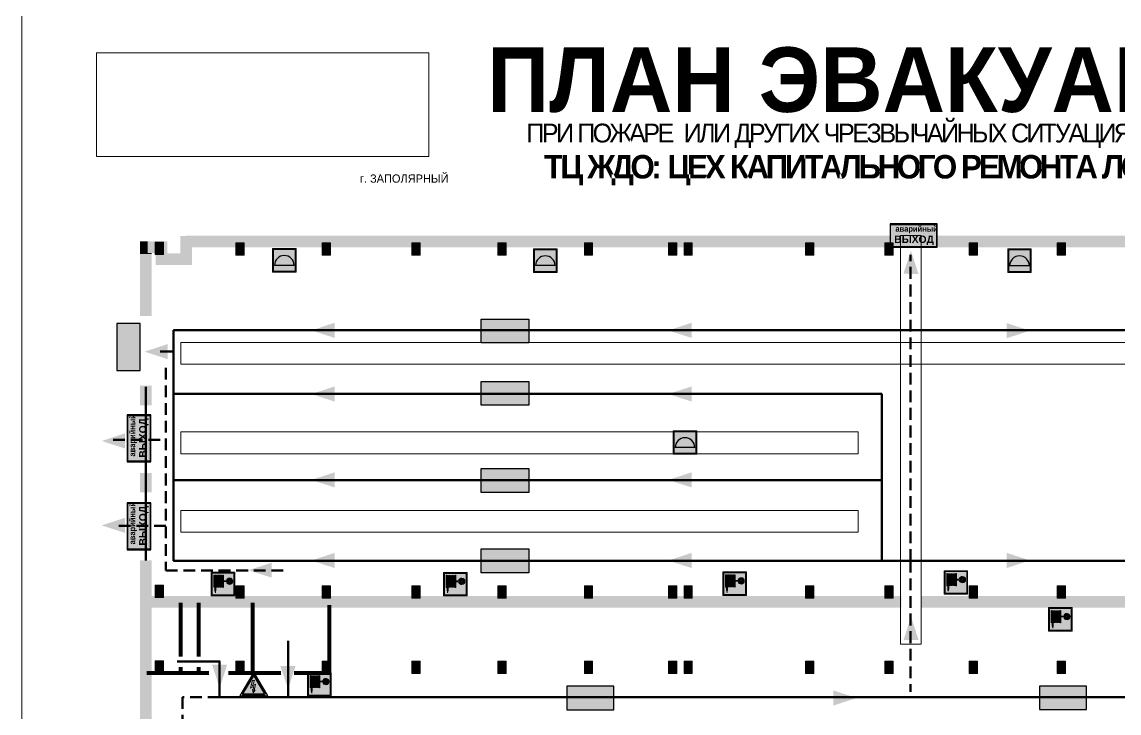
# Model space of a CAD drawing. Header units: millimetres. Extents: x 13114 to 67229, y 22859 to 38520.
# Drawn here: x 29816.3 to 30189.8, y 34917.4 to 35152.6 of the extents above; entities that cross this region are included whole.
import ezdxf

# ---------------------------------------------------------------- set-up
doc = ezdxf.new("R2010")
doc.units = ezdxf.units.MM
doc.linetypes.add('{ Wide Dash }', pattern=[12, 4, -2, 4, -2])
doc.layers.add('План_Штампы', color=7, linetype='Continuous')
doc.styles.add('обычный', font='arial.ttf')
picture_1 = doc.add_image_def('image1.jpg', size_in_pixel=(337, 105))

# ---------------------------------------------------------------- blocks, each defined once
blk = doc.blocks.new('A$C41C009D9')
at = {"true_color": 0xffffff}
blk.add_hatch(color=7, dxfattribs=at).paths.add_polyline_path([(0, 8), (-16, 8), (-16, 0), (0, 0)])
h = blk.add_hatch(color=126)
h.dxf.hatch_style = 1
h.paths.add_polyline_path([(-15.8, 7.8), (-15.8, 0.2), (-0.2, 0.2), (-0.2, 7.8)])
at = {"color": 126}
for points in [[(-16, 0), (0, 0), (0, 8), (-16, 8)], [(-16, 0), (0, 0), (0, 8), (-16, 8)], [(-15.8, 7.8), (-0.2, 7.8), (-0.2, 0.2), (-15.8, 0.2)]]:
    blk.add_lwpolyline(points, close=True, dxfattribs=at)
at = {"color": 7, "true_color": 0xffffff, "insert": (-15.8, 7.3), "char_height": 2.5, "width": 15.5999, "attachment_point": 1, "style": 'обычный'}
blk.add_mtext('\\pi1.6133;{\\fArial|b1|i0|c204|p34;\\H0.8x;\\W0.8;аварийный\\H1.25x;\\W1;\\P\\pi1.2327;ВЫХОД}', dxfattribs=at)
blk = doc.blocks.new('A$C32E8229D')
at = {"true_color": 0xffffff}
blk.add_hatch(color=7, dxfattribs=at).paths.add_polyline_path([(0, 0), (0, -8), (16, -8), (16, 0)])
h = blk.add_hatch(color=126)
h.paths.add_polyline_path([(0.2, -0.2), (15.8, -0.2), (15.8, -7.8), (0.2, -7.8)])
h.paths.add_polyline_path([(13.49, -2.05), (12.08, -2.05), (11.37, -2.63, 0.162397), (11.29, -2.84), (11.29, -3.63), (10.35, -3.63), (10.35, -4.05), (11.68, -4.05), (11.68, -3.48), (12.26, -4.28), (11.29, -5.1), (11.29, -6.78), (11.85, -6.78), (11.85, -5.44), (12.8, -4.64), (12.8, -5.94), (14.46, -5.94), (14.46, -5.39), (13.45, -5.39), (13.45, -3.97), (12.46, -2.59), (13.15, -2.59), (13.69, -3.34), (14.18, -3)], flags=16)
h.paths.add_polyline_path([(10.74, -1.82, 1), (11.8, -1.82, 1)], flags=16)
h.paths.add_polyline_path([(9.39, -3.59), (5.99, -3.59), (6.56, -3.03), (5.91, -3.03), (5.1, -3.83), (5.91, -4.64), (6.56, -4.64), (5.99, -4.09), (9.39, -4.09)], flags=16)
h.paths.add_polyline_path([(4.29, -1.08), (1.72, -1.08), (1.72, -6.6), (4.29, -6.6)], flags=16)
at = {"color": 126}
blk.add_lwpolyline([(16, -8), (0, -8), (0, 0), (16, 0)], close=True, dxfattribs=at)
blk = doc.blocks.new('A$C7B4425F7')
at = {"true_color": 0xffffff}
blk.add_hatch(color=7, dxfattribs=at).paths.add_polyline_path([(0, 0), (-16, 0), (-16, -8), (0, -8)])
h = blk.add_hatch(color=126)
h.paths.add_polyline_path([(-0.2, -0.2), (-15.8, -0.2), (-15.8, -7.8), (-0.2, -7.8)])
h.paths.add_polyline_path([(-11.76, -2.03), (-11.76, -3.66), (-11.17, -3.66, -0.568275), (-11.17, -6.18), (-12.58, -6.18), (-12.58, -2.03)], flags=16)
h.paths.add_polyline_path([(-13.33, -4.12, -0.495768), (-13.59, -6.18), (-15.03, -6.18), (-15.03, -2.03), (-13.59, -2.03, -0.487973)], flags=16)
h.paths.add_polyline_path([(-10.25, -2.03), (-9.48, -2.03), (-9.48, -6.18), (-10.25, -6.18)], flags=16)
h.paths.add_polyline_path([(-13.84, -3.69), (-14.24, -3.69), (-14.24, -3.03), (-13.9, -3.03, -0.692621)], flags=0)
h.paths.add_polyline_path([(-9.15, -2.03), (-8.4, -2.03), (-8.04, -3.07), (-7.68, -2.03), (-6.93, -2.03), (-7.64, -4.1), (-6.93, -6.18), (-7.68, -6.18), (-8.04, -5.14), (-8.4, -6.18), (-9.15, -6.18), (-8.44, -4.1)], flags=16)
h.paths.add_polyline_path([(-11.76, -4.46), (-11.42, -4.46, -0.692621), (-11.36, -5.12), (-11.76, -5.12)], flags=0)
h.paths.add_polyline_path([(-13.9, -5.2), (-14.24, -5.2), (-14.24, -4.55), (-13.84, -4.55, -0.708038)], flags=0)
edge = h.paths.add_edge_path(flags=16)
edge.add_ellipse((-5.51, -4.08), major_axis=(0, 2.05), ratio=0.586184, start_angle=0, end_angle=360)
edge = h.paths.add_edge_path(flags=0)
edge.add_ellipse((-5.51, -4.08), major_axis=(0, 1.14), ratio=0.454828, start_angle=0, end_angle=360)
h.paths.add_polyline_path([(-4.13, -4.96, 0.377264), (-3.48, -4.52, 0.0555), (-3.16, -2.03), (-1.66, -2.03), (-1.66, -4.96), (-0.96, -4.96), (-0.96, -7.01), (-1.75, -7.01), (-1.75, -6.18), (-3.3, -6.18), (-3.3, -7.02), (-4.13, -7.02)], flags=16)
h.paths.add_polyline_path([(-2.73, -2.91), (-2.28, -2.91), (-2.28, -4.96), (-3.05, -4.96, 0.079136)], flags=0)
at = {"color": 126}
blk.add_lwpolyline([(-16, -8), (0, -8), (0, 0), (-16, 0)], close=True, dxfattribs=at)
blk = doc.blocks.new('A$C3E6D3DDE')
at = {"lineweight": 5}
h = blk.add_hatch(color=40, dxfattribs=at)
h.paths.add_polyline_path([(24.1, 1.45), (16.46, -11.35), (31.74, -11.35)])
h.paths.add_polyline_path([(24.09, -0.46), (30.03, -10.41), (18.14, -10.41)], flags=16)
h.paths.add_polyline_path([(24.54, -3.08), (23.41, -6.02), (25.13, -5.01), (24.33, -8.5), (24.82, -8.27), (23.79, -9.86), (23.4, -8.04), (23.8, -8.43), (24.04, -6.29), (22.39, -7.25), (23.44, -3.08)], flags=0)
h = blk.add_hatch(color=256, dxfattribs=at)
h.paths.add_polyline_path([(24.37, 0.03, 0.567511), (23.82, 0.03), (17.59, -10.4, 0.582454), (17.86, -10.88), (30.32, -10.88, 0.582149), (30.6, -10.4)])
h.paths.add_polyline_path([(24.09, -0.46), (18.14, -10.41), (30.03, -10.41)], flags=16)
h.paths.add_polyline_path([(24.54, -3.08), (23.41, -6.02), (25.13, -5.01), (24.33, -8.5), (24.82, -8.27), (23.79, -9.86), (23.4, -8.04), (23.8, -8.43), (24.04, -6.29), (22.39, -7.25), (23.44, -3.08)], flags=0)
h = blk.add_hatch(color=40, dxfattribs=at)
h.paths.add_polyline_path([(24.09, -0.46), (18.14, -10.41), (30.03, -10.41)])
h.paths.add_polyline_path([(24.82, -8.27), (23.79, -9.86), (23.4, -8.04), (23.8, -8.43), (24.04, -6.29), (22.39, -7.25), (23.44, -3.08), (24.54, -3.08), (23.41, -6.02), (25.13, -5.01), (24.33, -8.5)], flags=16)
at = {"color": 40, "lineweight": 5}
for p, q in [((16.46, -11.35), (24.1, 1.45)), ((24.1, 1.45), (31.74, -11.35))]:
    blk.add_line(p, q, dxfattribs=at)
at = {"lineweight": 5}
for p, q in [((17.59, -10.4), (23.82, 0.03)), ((24.37, 0.03), (30.6, -10.4)), ((18.14, -10.41), (24.09, -0.46)), ((23.44, -3.08), (22.39, -7.25)), ((23.41, -6.02), (24.54, -3.08)), ((25.13, -5.01), (23.41, -6.02)), ((24.54, -3.08), (23.44, -3.08)), ((24.09, -0.46), (30.03, -10.41)), ((24.33, -8.5), (25.13, -5.01)), ((17.86, -10.88), (30.32, -10.88)), ((18.14, -10.41), (30.03, -10.41)), ((22.39, -7.25), (24.04, -6.29)), ((23.8, -8.43), (23.4, -8.04)), ((23.4, -8.04), (23.79, -9.86)), ((23.79, -9.86), (24.82, -8.27)), ((24.04, -6.29), (23.8, -8.43)), ((24.82, -8.27), (24.33, -8.5))]:
    blk.add_line(p, q, dxfattribs=at)
at = {"color": 50, "lineweight": 5}
blk.add_line((31.74, -11.35), (16.46, -11.35), dxfattribs=at)
blk = doc.blocks.new('A$C37112FD5')
at = {"true_color": 0xf5f5ff}
h = blk.add_hatch(color=7, dxfattribs=at)
h.dxf.hatch_style = 1
h.paths.add_polyline_path([(12.8, -7.4), (0, -7.4), (0, -20.2), (12.8, -20.2)])
h.paths.add_polyline_path([(12.29, -7.91), (12.29, -19.69), (0.51, -19.69), (0.51, -7.91)], flags=16)
h.paths.add_polyline_path([(4.98, -9.04, -0.42597), (5.17, -9.22), (5.17, -12.25), (5.17, -15.29, -0.432244), (4.98, -15.47), (4.83, -15.47, -0.42597), (4.64, -15.29), (4.64, -12.25), (4.64, -9.22, -0.432244), (4.83, -9.04)], flags=0)
h.paths.add_polyline_path([(4.28, -9.22), (4.28, -12.25), (4.28, -15.29, -0.432244), (4.09, -15.47), (3.94, -15.47, -0.42597), (3.75, -15.29), (3.75, -12.25), (3.75, -9.22, -0.432244), (3.94, -9.04), (4.09, -9.04, -0.42597)], flags=0)
h.paths.add_polyline_path([(5.72, -9.04), (5.87, -9.04, -0.42597), (6.06, -9.22), (6.06, -12.25), (6.06, -15.29, -0.432244), (5.87, -15.47), (5.72, -15.47, -0.42597), (5.53, -15.29), (5.53, -12.25), (5.53, -9.22, -0.432244)], flags=0)
h.paths.add_polyline_path([(6.42, -8.9), (6.5, -8.9, -0.42597), (6.69, -9.08), (6.69, -12.03), (8.21, -12.03, -15.824349), (8.21, -12.47), (6.69, -12.47), (6.69, -15.42, -0.432244), (6.5, -15.6), (6.42, -15.6)], flags=0)
h.paths.add_polyline_path([(3.39, -9.22), (3.39, -12.25), (3.39, -15.29, -0.432244), (3.2, -15.47), (3.05, -15.47, -0.42597), (2.85, -15.29), (2.85, -12.25), (2.85, -9.22, -0.432244), (3.05, -9.04), (3.2, -9.04, -0.42597)], flags=0)
h.paths.add_polyline_path([(2.5, -9.22), (2.5, -16.71), (1.96, -16.71), (1.96, -9.22, -0.432244), (2.15, -9.04), (2.31, -9.04, -0.42597)], flags=0)
h.paths.add_polyline_path([(1.61, -8.9), (1.61, -15.6), (1.57, -15.6, -0.42597), (1.37, -15.42), (1.37, -12.03), (1.37, -9.09, -0.432244), (1.57, -8.9)], flags=0)
h.paths.add_polyline_path([(9.76, -10.81), (9.76, -12.03), (8.49, -12.03, -0.336371)], flags=0)
h.paths.add_polyline_path([(8.49, -12.47), (9.76, -12.47), (9.76, -13.7, -0.336371)], flags=0)
h.paths.add_polyline_path([(10.11, -10.81, -0.336371), (11.38, -12.03), (10.11, -12.03)], flags=0)
h.paths.add_polyline_path([(10.11, -12.47), (11.38, -12.47, -0.336371), (10.11, -13.7)], flags=0)
h.paths.add_polyline_path([(2.5, -16.84), (2.5, -17.05), (1.97, -17.05), (1.97, -16.84)], flags=0)
h.paths.add_polyline_path([(2.5, -17.24, -0.033778), (2.24, -18.6, -0.033778), (1.97, -17.24)], flags=0)
h = blk.add_hatch(color=242)
h.dxf.hatch_style = 1
h.paths.add_polyline_path([(12.29, -7.91), (0.51, -7.91), (0.51, -19.69), (12.29, -19.69)])
h.paths.add_polyline_path([(6.42, -15.6), (6.42, -8.9), (6.5, -8.9, -0.42597), (6.69, -9.08), (6.69, -12.03), (8.21, -12.03, -15.824349), (8.21, -12.47), (6.69, -12.47), (6.69, -15.42, -0.432244), (6.5, -15.6)], flags=16)
h.paths.add_polyline_path([(5.87, -15.47), (5.72, -15.47, -0.42597), (5.53, -15.29), (5.53, -12.25), (5.53, -9.22, -0.432244), (5.72, -9.04), (5.87, -9.04, -0.42597), (6.06, -9.22), (6.06, -12.25), (6.06, -15.29, -0.432244)], flags=16)
h.paths.add_polyline_path([(4.98, -15.47), (4.83, -15.47, -0.42597), (4.64, -15.29), (4.64, -12.25), (4.64, -9.22, -0.432244), (4.83, -9.04), (4.98, -9.04, -0.42597), (5.17, -9.22), (5.17, -12.25), (5.17, -15.29, -0.432244)], flags=16)
h.paths.add_polyline_path([(4.09, -15.47), (3.94, -15.47, -0.42597), (3.75, -15.29), (3.75, -12.25), (3.75, -9.22, -0.432244), (3.94, -9.04), (4.09, -9.04, -0.42597), (4.28, -9.22), (4.28, -12.25), (4.28, -15.29, -0.432244)], flags=16)
h.paths.add_polyline_path([(3.2, -15.47), (3.05, -15.47, -0.42597), (2.85, -15.29), (2.85, -12.25), (2.85, -9.22, -0.432244), (3.05, -9.04), (3.2, -9.04, -0.42597), (3.39, -9.22), (3.39, -12.25), (3.39, -15.29, -0.432244)], flags=16)
h.paths.add_polyline_path([(2.5, -17.05), (1.97, -17.05), (1.97, -16.84), (2.5, -16.84)], flags=16)
h.paths.add_polyline_path([(2.5, -17.24, -0.033778), (2.24, -18.6, -0.033778), (1.97, -17.24)], flags=16)
h.paths.add_polyline_path([(2.5, -16.71), (1.96, -16.71), (1.96, -9.22, -0.432244), (2.15, -9.04), (2.31, -9.04, -0.42597), (2.5, -9.22)], flags=16)
h.paths.add_polyline_path([(1.61, -15.6), (1.57, -15.6, -0.42597), (1.37, -15.42), (1.37, -12.03), (1.37, -9.09, -0.432244), (1.57, -8.9), (1.61, -8.9)], flags=16)
h.paths.add_polyline_path([(8.49, -12.47), (9.76, -12.47), (9.76, -13.7, -0.336371)], flags=0)
h.paths.add_polyline_path([(10.11, -13.7), (10.11, -12.47), (11.38, -12.47, -0.336371)], flags=0)
h.paths.add_polyline_path([(8.49, -12.03, -0.336371), (9.76, -10.81), (9.76, -12.03)], flags=0)
h.paths.add_polyline_path([(10.11, -12.03), (10.11, -10.81, -0.336371), (11.38, -12.03)], flags=0)
h = blk.add_hatch(color=7, dxfattribs=at)
h.dxf.hatch_style = 1
h.paths.add_polyline_path([(1.61, -8.9), (1.57, -8.9, 0.432244), (1.37, -9.09), (1.37, -12.03), (1.37, -15.42, 0.42597), (1.57, -15.6), (1.61, -15.6)])
h.paths.add_polyline_path([(2.5, -9.22, 0.42597), (2.31, -9.04), (2.15, -9.04, 0.432244), (1.96, -9.22), (1.96, -16.71), (2.5, -16.71)])
h.paths.add_polyline_path([(2.5, -16.84), (1.97, -16.84), (1.97, -17.05), (2.5, -17.05)])
h.paths.add_polyline_path([(2.5, -17.24), (1.97, -17.24, 0.033778), (2.24, -18.6, 0.033778)])
h.paths.add_polyline_path([(3.39, -12.25), (3.39, -9.22, 0.42597), (3.2, -9.04), (3.05, -9.04, 0.432244), (2.85, -9.22), (2.85, -12.25), (2.85, -15.29, 0.42597), (3.05, -15.47), (3.2, -15.47, 0.432244), (3.39, -15.29)])
h.paths.add_polyline_path([(4.28, -12.25), (4.28, -9.22, 0.42597), (4.09, -9.04), (3.94, -9.04, 0.432244), (3.75, -9.22), (3.75, -12.25), (3.75, -15.29, 0.42597), (3.94, -15.47), (4.09, -15.47, 0.432244), (4.28, -15.29)])
h.paths.add_polyline_path([(5.17, -12.25), (5.17, -9.22, 0.42597), (4.98, -9.04), (4.83, -9.04, 0.432244), (4.64, -9.22), (4.64, -12.25), (4.64, -15.29, 0.42597), (4.83, -15.47), (4.98, -15.47, 0.432244), (5.17, -15.29)])
h.paths.add_polyline_path([(6.06, -12.25), (6.06, -9.22, 0.42597), (5.87, -9.04), (5.72, -9.04, 0.432244), (5.53, -9.22), (5.53, -12.25), (5.53, -15.29, 0.42597), (5.72, -15.47), (5.87, -15.47, 0.432244), (6.06, -15.29)])
h.paths.add_polyline_path([(6.69, -12.47), (8.21, -12.47, 15.824349), (8.21, -12.03), (6.69, -12.03), (6.69, -9.08, 0.42597), (6.5, -8.9), (6.42, -8.9), (6.42, -15.6), (6.5, -15.6, 0.432244), (6.69, -15.42)])
h.paths.add_polyline_path([(8.49, -12.47), (9.76, -12.47), (9.76, -13.7, -0.336371)], flags=16)
h.paths.add_polyline_path([(8.49, -12.03, -0.336371), (9.76, -10.81), (9.76, -12.03)], flags=16)
h.paths.add_polyline_path([(10.11, -12.47), (11.38, -12.47, -0.336371), (10.11, -13.7)], flags=16)
h.paths.add_polyline_path([(10.11, -12.03), (10.11, -10.81, -0.336371), (11.38, -12.03)], flags=16)
h = blk.add_hatch(color=242)
h.dxf.hatch_style = 1
h.paths.add_polyline_path([(9.76, -10.81, 0.336371), (8.49, -12.03), (9.76, -12.03)])
h.paths.add_polyline_path([(10.11, -10.81), (10.11, -12.03), (11.38, -12.03, 0.336371)])
h.paths.add_polyline_path([(11.38, -12.47), (10.11, -12.47), (10.11, -13.7, 0.336371)])
h.paths.add_polyline_path([(9.76, -12.47), (8.49, -12.47, 0.336371), (9.76, -13.7)])
at = {"color": 242, "lineweight": 5}
for p, q in [((0, -20.2), (0, -7.4)), ((0, -7.4), (12.8, -7.4)), ((1.37, -12.03), (1.37, -9.08)), ((1.57, -8.9), (1.61, -8.9)), ((1.61, -8.9), (1.61, -15.6)), ((1.96, -16.71), (1.96, -9.22)), ((2.15, -9.04), (2.31, -9.04)), ((2.5, -16.71), (2.5, -9.22)), ((2.85, -12.25), (2.85, -9.22)), ((3.05, -9.04), (3.2, -9.04)), ((3.39, -12.25), (3.39, -9.22)), ((3.75, -12.25), (3.75, -9.22)), ((3.94, -9.04), (4.09, -9.04)), ((4.28, -12.25), (4.28, -9.22)), ((4.64, -12.25), (4.64, -9.22)), ((4.83, -9.04), (4.98, -9.04)), ((5.17, -12.25), (5.17, -9.22)), ((5.53, -12.25), (5.53, -9.22)), ((5.72, -9.04), (5.87, -9.04)), ((6.06, -12.25), (6.06, -9.22)), ((6.42, -8.9), (6.42, -15.6)), ((6.5, -8.9), (6.42, -8.9)), ((6.69, -12.03), (6.69, -9.08)), ((9.76, -10.81), (9.76, -12.03)), ((10.11, -10.81), (10.11, -12.03)), ((12.8, -20.2), (12.8, -7.4)), ((1.37, -12.03), (1.37, -15.42)), ((1.57, -15.6), (1.61, -15.6)), ((1.96, -16.71), (2.5, -16.71)), ((1.97, -16.84), (2.5, -16.84)), ((1.97, -17.05), (1.97, -16.84)), ((2.5, -17.05), (1.97, -17.05)), ((1.97, -17.24), (2.5, -17.24)), ((2.5, -16.84), (2.5, -17.05)), ((2.85, -12.25), (2.85, -15.29)), ((3.05, -15.47), (3.2, -15.47)), ((3.39, -12.25), (3.39, -15.29)), ((3.75, -12.25), (3.75, -15.29)), ((3.94, -15.47), (4.09, -15.47)), ((4.28, -12.25), (4.28, -15.29)), ((4.64, -12.25), (4.64, -15.29)), ((4.83, -15.47), (4.98, -15.47)), ((5.17, -12.25), (5.17, -15.29)), ((5.53, -12.25), (5.53, -15.29)), ((5.72, -15.47), (5.87, -15.47)), ((6.06, -12.25), (6.06, -15.29)), ((6.42, -15.6), (6.5, -15.6)), ((8.21, -12.03), (6.69, -12.03)), ((8.21, -12.47), (6.69, -12.47)), ((6.69, -12.47), (6.69, -15.42)), ((9.76, -12.03), (8.49, -12.03)), ((9.76, -12.47), (8.49, -12.47)), ((9.76, -12.47), (9.76, -13.7)), ((11.38, -12.03), (10.11, -12.03)), ((11.38, -12.47), (10.11, -12.47)), ((10.11, -12.47), (10.11, -13.7)), ((0, -20.2), (12.8, -20.2))]:
    blk.add_line(p, q, dxfattribs=at)
blk.add_lwpolyline([(0.51, -7.91), (12.29, -7.91), (12.29, -19.69), (0.51, -19.69)], close=True, dxfattribs=at)
for centre, radius, start, end in [((1.56, -9.09), 0.182, 87.10267, 180.60715), ((2.15, -9.22), 0.182, 87.10267, 180.60715), ((2.32, -9.22), 0.182, 359.39285, 92.89733), ((3.04, -9.22), 0.182, 87.10267, 180.60715), ((3.21, -9.22), 0.182, 359.39285, 92.89733), ((3.93, -9.22), 0.182, 87.10267, 180.60715), ((4.1, -9.22), 0.182, 359.39285, 92.89733), ((4.82, -9.22), 0.182, 87.10267, 180.60715), ((4.99, -9.22), 0.182, 359.39285, 92.89733), ((5.71, -9.22), 0.182, 87.10267, 180.60715), ((5.88, -9.22), 0.182, 359.39285, 92.89733), ((6.51, -9.09), 0.182, 359.39285, 92.89733), ((9.93, -12.25), 1.74, 187.23185, 172.76815), ((9.93, -12.25), 1.46, 96.99266, 171.35851), ((9.93, -12.25), 1.46, 8.64149, 83.00734), ((1.56, -15.42), 0.182, 179.39285, 272.89733), ((12.17, -15.98), 10.27, 187.04098, 194.7793), ((-7.7, -15.98), 10.27, 345.2207, 352.95902), ((3.04, -15.29), 0.182, 179.39285, 272.89733), ((3.21, -15.29), 0.182, 267.10267, 0.60715), ((3.93, -15.29), 0.182, 179.39285, 272.89733), ((4.1, -15.29), 0.182, 267.10267, 0.60715), ((4.82, -15.29), 0.182, 179.39285, 272.89733), ((4.99, -15.29), 0.182, 267.10267, 0.60715), ((5.71, -15.29), 0.182, 179.39285, 272.89733), ((5.88, -15.29), 0.182, 267.10267, 0.60715), ((6.51, -15.42), 0.182, 267.10267, 0.60715), ((9.93, -12.25), 1.46, 188.64149, 263.00734), ((9.93, -12.25), 1.46, 276.99266, 351.35851)]:
    blk.add_arc(centre, radius, start, end, dxfattribs=at)
blk = doc.blocks.new('A$C1E1F2D43')
at = {"true_color": 0xffffff}
blk.add_hatch(color=7, dxfattribs=at).paths.add_polyline_path([(8, 0), (0, 0), (0, -8), (8, -8)])
h = blk.add_hatch(color=242)
h.paths.add_polyline_path([(0.32, -0.32), (0.32, -7.68), (7.68, -7.68), (7.68, -0.32)])
h.paths.add_polyline_path([(7.35, -5.71), (0.65, -5.71, -1)], flags=16)
at = {"color": 242, "lineweight": 5}
for p, q in [((0, 0), (8, 0)), ((0, -8), (0, 0)), ((0, 0), (8, 0)), ((8, -8), (8, 0)), ((0, -8), (8, -8))]:
    blk.add_line(p, q, dxfattribs=at)
at = {"color": 242}
blk.add_line((7.35, -5.71), (0.65, -5.71), dxfattribs=at)
at = {"color": 242, "lineweight": 5}
blk.add_lwpolyline([(0.32, -0.32), (7.68, -0.32), (7.68, -7.68), (0.32, -7.68)], close=True, dxfattribs=at)
at = {"color": 242}
blk.add_arc((4, -5.71), 3.35, 0, 180, dxfattribs=at)

msp = doc.modelspace()

# ---------------------------------------------------------------- hatches: boundary and pattern name
at = {"lineweight": 0}
h = msp.add_hatch(color=256, dxfattribs=at)
h.dxf.hatch_style = 1
h.paths.add_polyline_path([(29861.66, 35077.68), (29861.66, 35073.51), (29864.49, 35073.51), (29864.49, 35077.68)])
h = msp.add_hatch(color=256, dxfattribs=at)
h.dxf.hatch_style = 1
h.paths.add_polyline_path([(29889.12, 35077.48), (29889.12, 35073.31), (29891.95, 35073.31), (29891.95, 35077.48)])
h = msp.add_hatch(color=256, dxfattribs=at)
h.dxf.hatch_style = 1
h.paths.add_polyline_path([(29918.53, 35077.48), (29918.53, 35073.31), (29921.36, 35073.31), (29921.36, 35077.48)])
h = msp.add_hatch(color=256, dxfattribs=at)
h.dxf.hatch_style = 1
h.paths.add_polyline_path([(29949.04, 35077.48), (29949.04, 35073.31), (29951.87, 35073.31), (29951.87, 35077.48)])
h = msp.add_hatch(color=256, dxfattribs=at)
h.dxf.hatch_style = 1
h.paths.add_polyline_path([(29978.39, 35077.48), (29978.39, 35073.31), (29981.21, 35073.31), (29981.21, 35077.48)])
h = msp.add_hatch(color=256, dxfattribs=at)
h.dxf.hatch_style = 1
h.paths.add_polyline_path([(30007.8, 35077.48), (30007.8, 35073.31), (30010.63, 35073.31), (30010.63, 35077.48)])
h = msp.add_hatch(color=256, dxfattribs=at)
h.dxf.hatch_style = 1
h.paths.add_polyline_path([(30036.44, 35077.48), (30036.44, 35073.31), (30039.27, 35073.31), (30039.27, 35077.48)])
h = msp.add_hatch(color=256, dxfattribs=at)
h.dxf.hatch_style = 1
h.paths.add_polyline_path([(30041.73, 35077.48), (30041.73, 35073.31), (30044.56, 35073.31), (30044.56, 35077.48)])
h = msp.add_hatch(color=256, dxfattribs=at)
h.dxf.hatch_style = 1
h.paths.add_polyline_path([(30083.14, 35077.48), (30083.14, 35073.31), (30085.97, 35073.31), (30085.97, 35077.48)])
h = msp.add_hatch(color=256, dxfattribs=at)
h.dxf.hatch_style = 1
h.paths.add_polyline_path([(30110.14, 35077.48), (30110.14, 35073.31), (30112.97, 35073.31), (30112.97, 35077.48)])
h = msp.add_hatch(color=256, dxfattribs=at)
h.dxf.hatch_style = 1
h.paths.add_polyline_path([(30138.86, 35077.48), (30138.86, 35073.31), (30141.69, 35073.31), (30141.69, 35077.48)])
h = msp.add_hatch(color=256, dxfattribs=at)
h.dxf.hatch_style = 1
h.paths.add_polyline_path([(30168.73, 35077.48), (30168.73, 35073.31), (30171.56, 35073.31), (30171.56, 35077.48)])
h = msp.add_hatch(color=256, dxfattribs=at)
h.dxf.hatch_style = 1
h.paths.add_polyline_path([(29861.66, 34960.89), (29861.66, 34956.71), (29864.49, 34956.71), (29864.49, 34960.89)])
h = msp.add_hatch(color=256, dxfattribs=at)
h.dxf.hatch_style = 1
h.paths.add_polyline_path([(29889.12, 34960.69), (29889.12, 34956.52), (29891.95, 34956.52), (29891.95, 34960.69)])
h = msp.add_hatch(color=256, dxfattribs=at)
h.dxf.hatch_style = 1
h.paths.add_polyline_path([(29918.53, 34960.69), (29918.53, 34956.52), (29921.36, 34956.52), (29921.36, 34960.69)])
h = msp.add_hatch(color=256, dxfattribs=at)
h.dxf.hatch_style = 1
h.paths.add_polyline_path([(29949.04, 34960.69), (29949.04, 34956.52), (29951.87, 34956.52), (29951.87, 34960.69)])
h = msp.add_hatch(color=256, dxfattribs=at)
h.dxf.hatch_style = 1
h.paths.add_polyline_path([(29978.39, 34960.69), (29978.39, 34956.52), (29981.21, 34956.52), (29981.21, 34960.69)])
h = msp.add_hatch(color=256, dxfattribs=at)
h.dxf.hatch_style = 1
h.paths.add_polyline_path([(30007.8, 34960.69), (30007.8, 34956.52), (30010.63, 34956.52), (30010.63, 34960.69)])
h = msp.add_hatch(color=256, dxfattribs=at)
h.dxf.hatch_style = 1
h.paths.add_polyline_path([(30036.44, 34960.69), (30036.44, 34956.52), (30039.27, 34956.52), (30039.27, 34960.69)])
h = msp.add_hatch(color=256, dxfattribs=at)
h.dxf.hatch_style = 1
h.paths.add_polyline_path([(30041.73, 34960.69), (30041.73, 34956.52), (30044.56, 34956.52), (30044.56, 34960.69)])
h = msp.add_hatch(color=256, dxfattribs=at)
h.dxf.hatch_style = 1
h.paths.add_polyline_path([(30083.14, 34960.69), (30083.14, 34956.52), (30085.97, 34956.52), (30085.97, 34960.69)])
h = msp.add_hatch(color=256, dxfattribs=at)
h.dxf.hatch_style = 1
h.paths.add_polyline_path([(30110.14, 34960.69), (30110.14, 34956.52), (30112.97, 34956.52), (30112.97, 34960.69)])
h = msp.add_hatch(color=256, dxfattribs=at)
h.dxf.hatch_style = 1
h.paths.add_polyline_path([(30138.86, 34960.69), (30138.86, 34956.52), (30141.69, 34956.52), (30141.69, 34960.69)])
h = msp.add_hatch(color=256, dxfattribs=at)
h.dxf.hatch_style = 1
h.paths.add_polyline_path([(30168.73, 34960.69), (30168.73, 34956.52), (30171.56, 34956.52), (30171.56, 34960.69)])
h = msp.add_hatch(color=256, dxfattribs=at)
h.dxf.hatch_style = 1
h.paths.add_polyline_path([(29861.66, 34935.22), (29861.66, 34931.05), (29864.49, 34931.05), (29864.49, 34935.22)])
h = msp.add_hatch(color=256, dxfattribs=at)
h.dxf.hatch_style = 1
h.paths.add_polyline_path([(29889.12, 34935.02), (29889.12, 34930.85), (29891.95, 34930.85), (29891.95, 34935.02)])
h = msp.add_hatch(color=256, dxfattribs=at)
h.dxf.hatch_style = 1
h.paths.add_polyline_path([(29918.53, 34935.02), (29918.53, 34930.85), (29921.36, 34930.85), (29921.36, 34935.02)])
h = msp.add_hatch(color=256, dxfattribs=at)
h.dxf.hatch_style = 1
h.paths.add_polyline_path([(29949.04, 34935.02), (29949.04, 34930.85), (29951.87, 34930.85), (29951.87, 34935.02)])
h = msp.add_hatch(color=256, dxfattribs=at)
h.dxf.hatch_style = 1
h.paths.add_polyline_path([(29978.39, 34935.02), (29978.39, 34930.85), (29981.21, 34930.85), (29981.21, 34935.02)])
h = msp.add_hatch(color=256, dxfattribs=at)
h.dxf.hatch_style = 1
h.paths.add_polyline_path([(30007.8, 34935.02), (30007.8, 34930.85), (30010.63, 34930.85), (30010.63, 34935.02)])
h = msp.add_hatch(color=256, dxfattribs=at)
h.dxf.hatch_style = 1
h.paths.add_polyline_path([(30036.44, 34935.02), (30036.44, 34930.85), (30039.27, 34930.85), (30039.27, 34935.02)])
h = msp.add_hatch(color=256, dxfattribs=at)
h.dxf.hatch_style = 1
h.paths.add_polyline_path([(30041.73, 34935.02), (30041.73, 34930.85), (30044.56, 34930.85), (30044.56, 34935.02)])
h = msp.add_hatch(color=256, dxfattribs=at)
h.dxf.hatch_style = 1
h.paths.add_polyline_path([(30083.14, 34935.02), (30083.14, 34930.85), (30085.97, 34930.85), (30085.97, 34935.02)])
h = msp.add_hatch(color=256, dxfattribs=at)
h.dxf.hatch_style = 1
h.paths.add_polyline_path([(30110.14, 34935.02), (30110.14, 34930.85), (30112.97, 34930.85), (30112.97, 34935.02)])
h = msp.add_hatch(color=256, dxfattribs=at)
h.dxf.hatch_style = 1
h.paths.add_polyline_path([(30138.86, 34935.02), (30138.86, 34930.85), (30141.69, 34930.85), (30141.69, 34935.02)])
h = msp.add_hatch(color=256, dxfattribs=at)
h.dxf.hatch_style = 1
h.paths.add_polyline_path([(30168.73, 34935.02), (30168.73, 34930.85), (30171.56, 34930.85), (30171.56, 34935.02)])

# ---------------------------------------------------------------- linework, layer by layer
at = {"color": 5, "lineweight": 0}
msp.add_lwpolyline([(29816.34, 34765.09), (30416.34, 34765.09), (30416.34, 35160.09), (29816.34, 35160.09)], close=True, dxfattribs=at)
at = {"lineweight": 100}
for points, const_width in [([(29872.22, 35079.82), (29872.22, 35071.92), (29863.86, 35071.92), (29863.86, 35076.03), (29858.6, 35076.03)], 3.96), ([(30115.4, 35077.92), (29872.22, 35077.92)], 3.96), ([(30328, 35077.92), (30122.44, 35077.92)], 3.96), ([(29858.49, 35052.55), (29858.49, 35076.03)], 3.96), ([(29859.18, 35076.03), (29858.49, 35076.03), (29858.49, 35073.64)], 3.96), ([(29858.49, 35022.18), (29858.49, 35028.9)], 3.96), ([(29858.49, 34992.54), (29858.49, 34999.14)], 3.96), ([(30115.7, 34955.24), (29858.49, 34955.24), (29858.49, 34969.36)], 3.96), ([(29858.49, 34955.24), (29858.49, 34915.08)], 3.96), ([(29870.41, 34936.62), (29870.41, 34955.04)], 1.32), ([(29876.49, 34936.62), (29876.49, 34955.04)], 1.32), ([(29894.91, 34936.62), (29894.91, 34955.04)], 1.32), ([(30283.55, 34955.24), (30122.56, 34955.24)], 3.96), ([(29908.96, 34931.05), (29921.01, 34931.05), (29921.01, 34954.14)], 1.32), ([(29894.91, 34931.05), (29894.91, 34939.01)], 1.32), ([(29870.41, 34931.05), (29870.41, 34933.14)], 1.32), ([(29876.49, 34931.05), (29876.49, 34933.14)], 1.32), ([(29858.76, 34931.05), (29879.97, 34931.05)], 1.32), ([(29886.55, 34931.05), (29904.58, 34931.05)], 1.32)]:
    msp.add_lwpolyline(points, dxfattribs=dict(at, const_width=const_width))
at = {"lineweight": 0}
for points in [[(30115.4, 35079.92), (30122.44, 35079.92), (30122.44, 34940.85), (30115.4, 34940.85)], [(29861.66, 35077.68), (29864.49, 35077.68), (29864.49, 35073.51), (29861.66, 35073.51)], [(29889.12, 35077.48), (29891.95, 35077.48), (29891.95, 35073.31), (29889.12, 35073.31)], [(29918.53, 35077.48), (29921.36, 35077.48), (29921.36, 35073.31), (29918.53, 35073.31)], [(29949.04, 35077.48), (29951.87, 35077.48), (29951.87, 35073.31), (29949.04, 35073.31)], [(29978.39, 35077.48), (29981.21, 35077.48), (29981.21, 35073.31), (29978.39, 35073.31)], [(30007.8, 35077.48), (30010.63, 35077.48), (30010.63, 35073.31), (30007.8, 35073.31)], [(30036.44, 35077.48), (30039.27, 35077.48), (30039.27, 35073.31), (30036.44, 35073.31)], [(30041.73, 35077.48), (30044.56, 35077.48), (30044.56, 35073.31), (30041.73, 35073.31)], [(30083.14, 35077.48), (30085.97, 35077.48), (30085.97, 35073.31), (30083.14, 35073.31)], [(30110.14, 35077.48), (30112.97, 35077.48), (30112.97, 35073.31), (30110.14, 35073.31)], [(30138.86, 35077.48), (30141.69, 35077.48), (30141.69, 35073.31), (30138.86, 35073.31)], [(30168.73, 35077.48), (30171.56, 35077.48), (30171.56, 35073.31), (30168.73, 35073.31)], [(29870.48, 35043.59), (30385.3, 35043.59), (30385.3, 35036.12), (29870.48, 35036.12)], [(29870.48, 35013.13), (30101.06, 35013.13), (30101.06, 35005.66), (29870.48, 35005.66)], [(29870.48, 34986.4), (30101.06, 34986.4), (30101.06, 34978.94), (29870.48, 34978.94)], [(29861.66, 34960.89), (29864.49, 34960.89), (29864.49, 34956.71), (29861.66, 34956.71)], [(29889.12, 34960.69), (29891.95, 34960.69), (29891.95, 34956.52), (29889.12, 34956.52)], [(29918.53, 34960.69), (29921.36, 34960.69), (29921.36, 34956.52), (29918.53, 34956.52)], [(29949.04, 34960.69), (29951.87, 34960.69), (29951.87, 34956.52), (29949.04, 34956.52)], [(29978.39, 34960.69), (29981.21, 34960.69), (29981.21, 34956.52), (29978.39, 34956.52)], [(30007.8, 34960.69), (30010.63, 34960.69), (30010.63, 34956.52), (30007.8, 34956.52)], [(30036.44, 34960.69), (30039.27, 34960.69), (30039.27, 34956.52), (30036.44, 34956.52)], [(30041.73, 34960.69), (30044.56, 34960.69), (30044.56, 34956.52), (30041.73, 34956.52)], [(30083.14, 34960.69), (30085.97, 34960.69), (30085.97, 34956.52), (30083.14, 34956.52)], [(30110.14, 34960.69), (30112.97, 34960.69), (30112.97, 34956.52), (30110.14, 34956.52)], [(30138.86, 34960.69), (30141.69, 34960.69), (30141.69, 34956.52), (30138.86, 34956.52)], [(30168.73, 34960.69), (30171.56, 34960.69), (30171.56, 34956.52), (30168.73, 34956.52)], [(29861.66, 34935.22), (29864.49, 34935.22), (29864.49, 34931.05), (29861.66, 34931.05)], [(29889.12, 34935.02), (29891.95, 34935.02), (29891.95, 34930.85), (29889.12, 34930.85)], [(29918.53, 34935.02), (29921.36, 34935.02), (29921.36, 34930.85), (29918.53, 34930.85)], [(29949.04, 34935.02), (29951.87, 34935.02), (29951.87, 34930.85), (29949.04, 34930.85)], [(29978.39, 34935.02), (29981.21, 34935.02), (29981.21, 34930.85), (29978.39, 34930.85)], [(30007.8, 34935.02), (30010.63, 34935.02), (30010.63, 34930.85), (30007.8, 34930.85)], [(30036.44, 34935.02), (30039.27, 34935.02), (30039.27, 34930.85), (30036.44, 34930.85)], [(30041.73, 34935.02), (30044.56, 34935.02), (30044.56, 34930.85), (30041.73, 34930.85)], [(30083.14, 34935.02), (30085.97, 34935.02), (30085.97, 34930.85), (30083.14, 34930.85)], [(30110.14, 34935.02), (30112.97, 34935.02), (30112.97, 34930.85), (30110.14, 34930.85)], [(30138.86, 34935.02), (30141.69, 34935.02), (30141.69, 34930.85), (30138.86, 34930.85)], [(30168.73, 34935.02), (30171.56, 34935.02), (30171.56, 34930.85), (30168.73, 34930.85)]]:
    msp.add_lwpolyline(points, close=True, dxfattribs=at)
at = {"color": 126, "linetype": '{ Wide Dash }', "lineweight": 100, "true_color": 0x008754}
for points in [[(30118.85, 34969.25), (30118.85, 35073.42)], [(29865.31, 35034.9), (29865.31, 34965.98), (29905.72, 34965.98)], [(29847.39, 35010.37), (29865.31, 35010.37)], [(29865.31, 34981.18), (29847.39, 34981.18)], [(30118.85, 34969.25), (30118.85, 34924.66)], [(29883.61, 34922.81), (29871.01, 34922.81), (29871.01, 34893.65)]]:
    msp.add_lwpolyline(points, dxfattribs=at)
at = {"color": 126, "lineweight": 100, "true_color": 0x008754}
for points in [[(29870.83, 35047.7), (29867.97, 35047.7), (29867.97, 34969.25), (30285.79, 34969.25), (30285.79, 34917.07), (30324.1, 34917.07), (30324.1, 34882.29)], [(30369.91, 35047.7), (29870.83, 35047.7)], [(29867.97, 35040.5), (29863.37, 35040.5)], [(29867.97, 35026.07), (30109.02, 35026.07)], [(30109.02, 35026.07), (30109.02, 34969.25)], [(29867.97, 34996.63), (30109.02, 34996.63)], [(29869.21, 34934.97), (29883.61, 34934.97), (29883.61, 34922.81), (29906.95, 34922.81), (29906.95, 34942.03)], [(29906.95, 34922.81), (30285.79, 34922.81)]]:
    msp.add_lwpolyline(points, dxfattribs=at)
at = {"lineweight": 100}
msp.add_lwpolyline([(29858.49, 34969.36), (29858.49, 35028.4)], dxfattribs=at)
at = {"layer": 'План_Штампы', "color": 126, "true_color": 0x008754}
for points in [[(30121.55, 35066.9), (30116.42, 35066.92), (30118.96, 35074.8)], [(29922.77, 35050.24), (29922.76, 35045.11), (29914.88, 35047.65)], [(30044.29, 35050.24), (30044.28, 35045.11), (30036.4, 35047.65)], [(30151.6, 35044.98), (30151.61, 35050.12), (30159.49, 35047.57)], [(29865.98, 35043.01), (29865.97, 35037.87), (29858.09, 35040.42)], [(29922.77, 35028.58), (29922.76, 35023.45), (29914.88, 35025.99)], [(30044.29, 35028.58), (30044.28, 35023.45), (30036.4, 35025.99)], [(29851.39, 35012.61), (29851.38, 35007.47), (29843.5, 35010.02)], [(29922.77, 34999.35), (29922.76, 34994.21), (29914.88, 34996.76)], [(30044.29, 34999.35), (30044.28, 34994.21), (30036.4, 34996.76)], [(29851.39, 34983.88), (29851.38, 34978.75), (29843.5, 34981.29)], [(29922.77, 34971.92), (29922.76, 34966.78), (29914.88, 34969.33)], [(30044.29, 34971.92), (30044.28, 34966.78), (30036.4, 34969.33)], [(30151.58, 34966.78), (30151.6, 34971.92), (30159.48, 34969.37)], [(29901.4, 34968.63), (29901.38, 34963.5), (29893.5, 34966.04)], [(30121.6, 34942.27), (30116.46, 34942.29), (30119.01, 34950.16)], [(29881.07, 34933.88), (29886.21, 34933.86), (29883.66, 34925.98)], [(29904.34, 34933.43), (29909.48, 34933.42), (29906.93, 34925.54)], [(30092.6, 34919.96), (30092.62, 34925.09), (30100.5, 34922.55)]]:
    msp.add_solid(points, dxfattribs=at)

# ---------------------------------------------------------------- block references
msp.add_blockref('A$C41C009D9', (30127.88, 35075.95))
at = {"color": 1}
for p in [(29901.66, 35075.5), (29990.52, 35075.41), (30151.94, 35075.39), (30038.06, 35013.5)]:
    msp.add_blockref('A$C1E1F2D43', p, dxfattribs=at)
at = {"rotation": 90}
for p in [(29860.2, 35018.91), (29860.2, 34989)]:
    msp.add_blockref('A$C41C009D9', p, dxfattribs=at)
for name, p, xscale, yscale, zscale in [('A$C37112FD5', (29880.8, 34969.95), 0.6249984004534781, 0.6249984004534781, 0.6249984004534781), ('A$C37112FD5', (29959.86, 34969.91), 0.6249984004534781, 0.6249984004534781, 0.6249984004534781), ('A$C37112FD5', (30054.97, 34970.06), 0.6249984004534781, 0.6249984004534781, 0.6249984004534781), ('A$C37112FD5', (30130.29, 34970.49), 0.6249984004534781, 0.6249984004534781, 0.6249984004534781), ('A$C37112FD5', (30165.86, 34957.91), 0.6249984004534781, 0.6249984004534781, 0.6249984004534781), ('A$C3E6D3DDE', (29880.19, 34930.41), 0.625, 0.625, 0.625), ('A$C37112FD5', (29913.59, 34935.78), 0.6249984004534781, 0.6249984004534781, 0.6249984004534781)]:
    msp.add_blockref(name, p, dxfattribs=dict(xscale=xscale, yscale=yscale, zscale=zscale))
at = {"layer": 'План_Штампы', "rotation": 90}
msp.add_blockref('A$C7B4425F7', (29848.62, 35049.99), dxfattribs=at)
at = {"layer": 'План_Штампы', "color": 126, "true_color": 0x008754, "xscale": 1.012510887696, "yscale": 1.012510887696, "zscale": 1.012510887696, "rotation": 359.9978653237145}
for p in [(29972.65, 35051.53), (29972.65, 35030.27), (29972.65, 35000.61), (29972.65, 34973.29)]:
    msp.add_blockref('A$C32E8229D', p, dxfattribs=at)
at = {"layer": 'План_Штампы', "color": 126, "true_color": 0x008754, "xscale": -1}
for p in [(30017.84, 34926.54), (30178.72, 34926.59)]:
    msp.add_blockref('A$C32E8229D', p, dxfattribs=at)

# ---------------------------------------------------------------- texts
at = {"lineweight": 0, "style": 'обычный'}
for s, insert, char_height, width, attachment_point in [('{\\fProxima Nova Rg|b1|i0|c204|p2;ПЛАН ЭВАКУАЦИИ}', (29974.71, 35144.01), 22, 493.8901, 1), ('\\pi-8.4,l8.4,t8.4;{\\fProxima Nova Rg|b0|i0|c204|p2;г. ЗАПОЛЯРНЫЙ\\H1.6404x; }', (29946.49, 35099.32), 2.8, 126.6484, 5)]:
    msp.add_mtext(s, dxfattribs=dict(at, insert=insert, char_height=char_height, width=width, attachment_point=attachment_point))
at = {"color": 0, "lineweight": 0, "insert": (30125.55, 35118.21), "char_height": 8, "width": 449.2158, "attachment_point": 5, "style": 'обычный'}
msp.add_mtext('{\\fArial Black|b1|i0|c204|p34;\\H2x;\\T0.85;  \\fArial Narrow|b0|i0|c204|p34;\\H0.8x;\\W0.9;\\P\\fProxima Nova Rg|b0|i0|c204|p2;\\H0.5x;\\W1;\\C256;ПРИ ПОЖАРЕ  ИЛИ ДРУГИХ ЧРЕЗВЫЧАЙНЫХ СИТУАЦИЯХ  ИЗ ПОМЕЩЕНИЙ \\fProxima Nova Rg|b1|i0|c204|p2;\\H1.25x;\\PТЦ ЖДО: ЦЕХ КАПИТАЛЬНОГО РЕМОНТА ЛОКОМОТИВОВ}', dxfattribs=at)

# ---------------------------------------------------------------- pictures from other files: only their frames are drawn
at = {"color": 7, "lineweight": 0, "true_color": 0xf5f5ff}
image = msp.add_image(picture_1, insert=(29841.71, 35106.9), size_in_units=(113.11, 35.24), dxfattribs=at)
image.dxf.flags = 7

doc.saveas('drawing.dxf')
